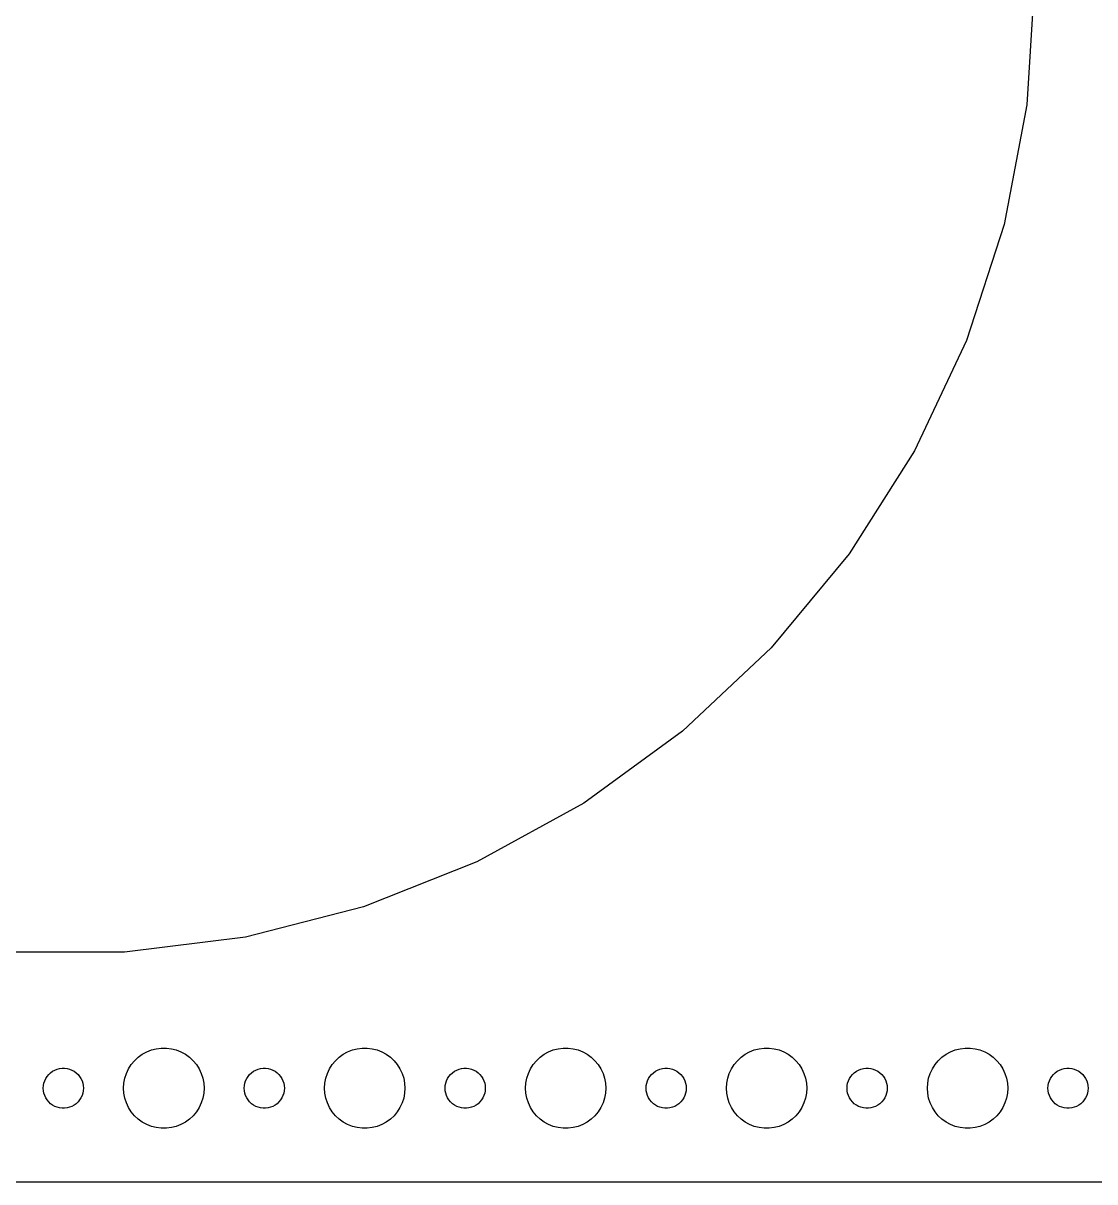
# Model space of a CAD drawing. Header units: metres. Extents: x -240 to 240, y -89 to 89.
# Drawn here: x -153 to -73, y -89.5 to -3 of the extents above; entities that cross this region are included whole.
import ezdxf

# ---------------------------------------------------------------- set-up
doc = ezdxf.new("R2010")
doc.units = ezdxf.units.M

msp = doc.modelspace()

# ---------------------------------------------------------------- linework, layer by layer
for p, q in [((-77.5, 0), (-78.0717, -9.08665)), ((-78.0717, -9.08665), (-79.7777, -18.03)), ((-79.7777, -18.03), (-82.5912, -26.689)), ((-82.5912, -26.689), (-86.4678, -34.9271)), ((-86.4678, -34.9271), (-91.3463, -42.6144)), ((-91.3463, -42.6144), (-97.1498, -49.6297)), ((-97.1498, -49.6297), (-103.787, -55.8622)), ((-103.787, -55.8622), (-111.153, -61.2138)), ((-111.153, -61.2138), (-119.131, -65.6)), ((-119.131, -65.6), (-127.596, -68.9516)), ((-127.596, -68.9516), (-136.415, -71.2158)), ((-136.415, -71.2158), (-145.448, -72.3569)), ((-145.448, -72.3569), (-154.552, -72.3569)), ((-143.427, -79.6468), (-143.062, -79.5531)), ((-143.062, -79.5531), (-142.688, -79.5059)), ((-142.688, -79.5059), (-142.312, -79.5059)), ((-142.312, -79.5059), (-141.938, -79.5531)), ((-141.938, -79.5531), (-141.573, -79.6468)), ((-128.427, -79.6468), (-128.062, -79.5531)), ((-128.062, -79.5531), (-127.688, -79.5059)), ((-127.688, -79.5059), (-127.312, -79.5059)), ((-127.312, -79.5059), (-126.938, -79.5531)), ((-126.938, -79.5531), (-126.573, -79.6468)), ((-113.427, -79.6468), (-113.062, -79.5531)), ((-113.062, -79.5531), (-112.688, -79.5059)), ((-112.688, -79.5059), (-112.312, -79.5059)), ((-112.312, -79.5059), (-111.938, -79.5531)), ((-111.938, -79.5531), (-111.573, -79.6468)), ((-98.427, -79.6468), (-98.0621, -79.5531)), ((-98.0621, -79.5531), (-97.6884, -79.5059)), ((-97.6884, -79.5059), (-97.3116, -79.5059)), ((-97.3116, -79.5059), (-96.9379, -79.5531)), ((-96.9379, -79.5531), (-96.573, -79.6468)), ((-83.427, -79.6468), (-83.0621, -79.5531)), ((-83.0621, -79.5531), (-82.6884, -79.5059)), ((-82.6884, -79.5059), (-82.3116, -79.5059)), ((-82.3116, -79.5059), (-81.9379, -79.5531)), ((-81.9379, -79.5531), (-81.573, -79.6468)), ((-144.687, -80.4464), (-144.412, -80.1885)), ((-144.412, -80.1885), (-144.107, -79.967)), ((-144.107, -79.967), (-143.777, -79.7855)), ((-143.777, -79.7855), (-143.427, -79.6468)), ((-141.573, -79.6468), (-141.223, -79.7855)), ((-141.223, -79.7855), (-140.893, -79.967)), ((-140.893, -79.967), (-140.588, -80.1885)), ((-140.588, -80.1885), (-140.313, -80.4464)), ((-129.687, -80.4464), (-129.412, -80.1885)), ((-129.412, -80.1885), (-129.107, -79.967)), ((-129.107, -79.967), (-128.777, -79.7855)), ((-128.777, -79.7855), (-128.427, -79.6468)), ((-126.573, -79.6468), (-126.223, -79.7855)), ((-126.223, -79.7855), (-125.893, -79.967)), ((-125.893, -79.967), (-125.588, -80.1885)), ((-125.588, -80.1885), (-125.313, -80.4464)), ((-114.687, -80.4464), (-114.412, -80.1885)), ((-114.412, -80.1885), (-114.107, -79.967)), ((-114.107, -79.967), (-113.777, -79.7855)), ((-113.777, -79.7855), (-113.427, -79.6468)), ((-111.573, -79.6468), (-111.223, -79.7855)), ((-111.223, -79.7855), (-110.893, -79.967)), ((-110.893, -79.967), (-110.588, -80.1885)), ((-110.588, -80.1885), (-110.313, -80.4464)), ((-99.6869, -80.4464), (-99.4123, -80.1885)), ((-99.4123, -80.1885), (-99.1075, -79.967)), ((-99.1075, -79.967), (-98.7773, -79.7855)), ((-98.7773, -79.7855), (-98.427, -79.6468)), ((-96.573, -79.6468), (-96.2227, -79.7855)), ((-96.2227, -79.7855), (-95.8925, -79.967)), ((-95.8925, -79.967), (-95.5877, -80.1885)), ((-95.5877, -80.1885), (-95.3131, -80.4464)), ((-84.6869, -80.4464), (-84.4123, -80.1885)), ((-84.4123, -80.1885), (-84.1075, -79.967)), ((-84.1075, -79.967), (-83.7773, -79.7855)), ((-83.7773, -79.7855), (-83.427, -79.6468)), ((-81.573, -79.6468), (-81.2227, -79.7855)), ((-81.2227, -79.7855), (-80.8925, -79.967)), ((-80.8925, -79.967), (-80.5877, -80.1885)), ((-80.5877, -80.1885), (-80.3131, -80.4464)), ((-150.956, -81.3442), (-150.804, -81.2335)), ((-150.804, -81.2335), (-150.639, -81.1428)), ((-150.639, -81.1428), (-150.464, -81.0734)), ((-150.464, -81.0734), (-150.281, -81.0266)), ((-150.281, -81.0266), (-150.094, -81.003)), ((-150.094, -81.003), (-149.906, -81.003)), ((-149.906, -81.003), (-149.719, -81.0266)), ((-149.719, -81.0266), (-149.536, -81.0734)), ((-149.536, -81.0734), (-149.361, -81.1428)), ((-149.361, -81.1428), (-149.196, -81.2335)), ((-149.196, -81.2335), (-149.044, -81.3442)), ((-145.289, -81.3956), (-145.129, -81.0547)), ((-145.129, -81.0547), (-144.927, -80.7366)), ((-144.927, -80.7366), (-144.687, -80.4464)), ((-140.313, -80.4464), (-140.073, -80.7366)), ((-140.073, -80.7366), (-139.871, -81.0547)), ((-139.871, -81.0547), (-139.711, -81.3956)), ((-135.956, -81.3442), (-135.804, -81.2335)), ((-135.804, -81.2335), (-135.639, -81.1428)), ((-135.639, -81.1428), (-135.464, -81.0734)), ((-135.464, -81.0734), (-135.281, -81.0266)), ((-135.281, -81.0266), (-135.094, -81.003)), ((-135.094, -81.003), (-134.906, -81.003)), ((-134.906, -81.003), (-134.719, -81.0266)), ((-134.719, -81.0266), (-134.536, -81.0734)), ((-134.536, -81.0734), (-134.361, -81.1428)), ((-134.361, -81.1428), (-134.196, -81.2335)), ((-134.196, -81.2335), (-134.044, -81.3442)), ((-130.289, -81.3956), (-130.129, -81.0547)), ((-130.129, -81.0547), (-129.927, -80.7366)), ((-129.927, -80.7366), (-129.687, -80.4464)), ((-125.313, -80.4464), (-125.073, -80.7366)), ((-125.073, -80.7366), (-124.871, -81.0547)), ((-124.871, -81.0547), (-124.711, -81.3956)), ((-120.956, -81.3442), (-120.804, -81.2335)), ((-120.804, -81.2335), (-120.639, -81.1428)), ((-120.639, -81.1428), (-120.464, -81.0734)), ((-120.464, -81.0734), (-120.281, -81.0266)), ((-120.281, -81.0266), (-120.094, -81.003)), ((-120.094, -81.003), (-119.906, -81.003)), ((-119.906, -81.003), (-119.719, -81.0266)), ((-119.719, -81.0266), (-119.536, -81.0734)), ((-119.536, -81.0734), (-119.361, -81.1428)), ((-119.361, -81.1428), (-119.196, -81.2335)), ((-119.196, -81.2335), (-119.044, -81.3442)), ((-115.289, -81.3956), (-115.129, -81.0547)), ((-115.129, -81.0547), (-114.927, -80.7366)), ((-114.927, -80.7366), (-114.687, -80.4464)), ((-110.313, -80.4464), (-110.073, -80.7366)), ((-110.073, -80.7366), (-109.871, -81.0547)), ((-109.871, -81.0547), (-109.711, -81.3956)), ((-105.956, -81.3442), (-105.804, -81.2335)), ((-105.804, -81.2335), (-105.639, -81.1428)), ((-105.639, -81.1428), (-105.464, -81.0734)), ((-105.464, -81.0734), (-105.281, -81.0266)), ((-105.281, -81.0266), (-105.094, -81.003)), ((-105.094, -81.003), (-104.906, -81.003)), ((-104.906, -81.003), (-104.719, -81.0266)), ((-104.719, -81.0266), (-104.536, -81.0734)), ((-104.536, -81.0734), (-104.361, -81.1428)), ((-104.361, -81.1428), (-104.196, -81.2335)), ((-104.196, -81.2335), (-104.044, -81.3442)), ((-100.289, -81.3956), (-100.129, -81.0547)), ((-100.129, -81.0547), (-99.927, -80.7366)), ((-99.927, -80.7366), (-99.6869, -80.4464)), ((-95.3131, -80.4464), (-95.073, -80.7366)), ((-95.073, -80.7366), (-94.8711, -81.0547)), ((-94.8711, -81.0547), (-94.7107, -81.3956)), ((-90.9561, -81.3442), (-90.8037, -81.2335)), ((-90.8037, -81.2335), (-90.6387, -81.1428)), ((-90.6387, -81.1428), (-90.4635, -81.0734)), ((-90.4635, -81.0734), (-90.2811, -81.0266)), ((-90.2811, -81.0266), (-90.0942, -81.003)), ((-90.0942, -81.003), (-89.9058, -81.003)), ((-89.9058, -81.003), (-89.7189, -81.0266)), ((-89.7189, -81.0266), (-89.5365, -81.0734)), ((-89.5365, -81.0734), (-89.3613, -81.1428)), ((-89.3613, -81.1428), (-89.1963, -81.2335)), ((-89.1963, -81.2335), (-89.0439, -81.3442)), ((-85.2893, -81.3956), (-85.1289, -81.0547)), ((-85.1289, -81.0547), (-84.927, -80.7366)), ((-84.927, -80.7366), (-84.6869, -80.4464)), ((-80.3131, -80.4464), (-80.073, -80.7366)), ((-80.073, -80.7366), (-79.8711, -81.0547)), ((-79.8711, -81.0547), (-79.7107, -81.3956)), ((-75.9561, -81.3442), (-75.8037, -81.2335)), ((-75.8037, -81.2335), (-75.6387, -81.1428)), ((-75.6387, -81.1428), (-75.4635, -81.0734)), ((-75.4635, -81.0734), (-75.2811, -81.0266)), ((-75.2811, -81.0266), (-75.0942, -81.003)), ((-75.0942, -81.003), (-74.9058, -81.003)), ((-74.9058, -81.003), (-74.7189, -81.0266)), ((-74.7189, -81.0266), (-74.5365, -81.0734)), ((-74.5365, -81.0734), (-74.3613, -81.1428)), ((-74.3613, -81.1428), (-74.1963, -81.2335)), ((-74.1963, -81.2335), (-74.0439, -81.3442)), ((-151.488, -82.312), (-151.453, -82.127)), ((-151.453, -82.127), (-151.395, -81.9478)), ((-151.395, -81.9478), (-151.314, -81.7774)), ((-151.314, -81.7774), (-151.214, -81.6183)), ((-151.214, -81.6183), (-151.093, -81.4732)), ((-151.093, -81.4732), (-150.956, -81.3442)), ((-149.044, -81.3442), (-148.907, -81.4732)), ((-148.907, -81.4732), (-148.786, -81.6183)), ((-148.786, -81.6183), (-148.686, -81.7774)), ((-148.686, -81.7774), (-148.605, -81.9478)), ((-148.605, -81.9478), (-148.547, -82.127)), ((-148.547, -82.127), (-148.512, -82.312)), ((-145.5, -82.5), (-145.476, -82.124)), ((-145.476, -82.124), (-145.406, -81.7539)), ((-145.406, -81.7539), (-145.289, -81.3956)), ((-139.711, -81.3956), (-139.594, -81.7539)), ((-139.594, -81.7539), (-139.524, -82.124)), ((-139.524, -82.124), (-139.5, -82.5)), ((-136.488, -82.312), (-136.453, -82.127)), ((-136.453, -82.127), (-136.395, -81.9478)), ((-136.395, -81.9478), (-136.314, -81.7774)), ((-136.314, -81.7774), (-136.214, -81.6183)), ((-136.214, -81.6183), (-136.093, -81.4732)), ((-136.093, -81.4732), (-135.956, -81.3442)), ((-134.044, -81.3442), (-133.907, -81.4732)), ((-133.907, -81.4732), (-133.786, -81.6183)), ((-133.786, -81.6183), (-133.686, -81.7774)), ((-133.686, -81.7774), (-133.605, -81.9478)), ((-133.605, -81.9478), (-133.547, -82.127)), ((-133.547, -82.127), (-133.512, -82.312)), ((-130.5, -82.5), (-130.476, -82.124)), ((-130.476, -82.124), (-130.406, -81.7539)), ((-130.406, -81.7539), (-130.289, -81.3956)), ((-124.711, -81.3956), (-124.594, -81.7539)), ((-124.594, -81.7539), (-124.524, -82.124)), ((-124.524, -82.124), (-124.5, -82.5)), ((-121.488, -82.312), (-121.453, -82.127)), ((-121.453, -82.127), (-121.395, -81.9478)), ((-121.395, -81.9478), (-121.314, -81.7774)), ((-121.314, -81.7774), (-121.214, -81.6183)), ((-121.214, -81.6183), (-121.093, -81.4732)), ((-121.093, -81.4732), (-120.956, -81.3442)), ((-119.044, -81.3442), (-118.907, -81.4732)), ((-118.907, -81.4732), (-118.786, -81.6183)), ((-118.786, -81.6183), (-118.686, -81.7774)), ((-118.686, -81.7774), (-118.605, -81.9478)), ((-118.605, -81.9478), (-118.547, -82.127)), ((-118.547, -82.127), (-118.512, -82.312)), ((-115.5, -82.5), (-115.476, -82.124)), ((-115.476, -82.124), (-115.406, -81.7539)), ((-115.406, -81.7539), (-115.289, -81.3956)), ((-109.711, -81.3956), (-109.594, -81.7539)), ((-109.594, -81.7539), (-109.524, -82.124)), ((-109.524, -82.124), (-109.5, -82.5)), ((-106.488, -82.312), (-106.453, -82.127)), ((-106.453, -82.127), (-106.395, -81.9478)), ((-106.395, -81.9478), (-106.314, -81.7774)), ((-106.314, -81.7774), (-106.214, -81.6183)), ((-106.214, -81.6183), (-106.093, -81.4732)), ((-106.093, -81.4732), (-105.956, -81.3442)), ((-104.044, -81.3442), (-103.907, -81.4732)), ((-103.907, -81.4732), (-103.786, -81.6183)), ((-103.786, -81.6183), (-103.686, -81.7774)), ((-103.686, -81.7774), (-103.605, -81.9478)), ((-103.605, -81.9478), (-103.547, -82.127)), ((-103.547, -82.127), (-103.512, -82.312)), ((-100.5, -82.5), (-100.476, -82.124)), ((-100.476, -82.124), (-100.406, -81.7539)), ((-100.406, -81.7539), (-100.289, -81.3956)), ((-94.7107, -81.3956), (-94.5943, -81.7539)), ((-94.5943, -81.7539), (-94.5237, -82.124)), ((-94.5237, -82.124), (-94.5, -82.5)), ((-91.4882, -82.312), (-91.4529, -82.127)), ((-91.4529, -82.127), (-91.3947, -81.9478)), ((-91.3947, -81.9478), (-91.3145, -81.7774)), ((-91.3145, -81.7774), (-91.2135, -81.6183)), ((-91.2135, -81.6183), (-91.0934, -81.4732)), ((-91.0934, -81.4732), (-90.9561, -81.3442)), ((-89.0439, -81.3442), (-88.9065, -81.4732)), ((-88.9065, -81.4732), (-88.7865, -81.6183)), ((-88.7865, -81.6183), (-88.6855, -81.7774)), ((-88.6855, -81.7774), (-88.6053, -81.9478)), ((-88.6053, -81.9478), (-88.5471, -82.127)), ((-88.5471, -82.127), (-88.5118, -82.312)), ((-85.5, -82.5), (-85.4763, -82.124)), ((-85.4763, -82.124), (-85.4057, -81.7539)), ((-85.4057, -81.7539), (-85.2893, -81.3956)), ((-79.7107, -81.3956), (-79.5943, -81.7539)), ((-79.5943, -81.7539), (-79.5237, -82.124)), ((-79.5237, -82.124), (-79.5, -82.5)), ((-76.4882, -82.312), (-76.4529, -82.127)), ((-76.4529, -82.127), (-76.3947, -81.9478)), ((-76.3947, -81.9478), (-76.3145, -81.7774)), ((-76.3145, -81.7774), (-76.2135, -81.6183)), ((-76.2135, -81.6183), (-76.0934, -81.4732)), ((-76.0934, -81.4732), (-75.9561, -81.3442)), ((-74.0439, -81.3442), (-73.9065, -81.4732)), ((-73.9065, -81.4732), (-73.7865, -81.6183)), ((-73.7865, -81.6183), (-73.6855, -81.7774)), ((-73.6855, -81.7774), (-73.6053, -81.9478)), ((-73.6053, -81.9478), (-73.5471, -82.127)), ((-73.5471, -82.127), (-73.5118, -82.312)), ((-151.5, -82.5), (-151.488, -82.312)), ((-151.488, -82.688), (-151.5, -82.5)), ((-151.453, -82.873), (-151.488, -82.688)), ((-151.395, -83.0522), (-151.453, -82.873)), ((-148.547, -82.873), (-148.605, -83.0522)), ((-148.512, -82.688), (-148.547, -82.873)), ((-148.512, -82.312), (-148.5, -82.5)), ((-148.5, -82.5), (-148.512, -82.688)), ((-145.476, -82.876), (-145.5, -82.5)), ((-145.406, -83.2461), (-145.476, -82.876)), ((-139.524, -82.876), (-139.594, -83.2461)), ((-139.5, -82.5), (-139.524, -82.876)), ((-136.5, -82.5), (-136.488, -82.312)), ((-136.488, -82.688), (-136.5, -82.5)), ((-136.453, -82.873), (-136.488, -82.688)), ((-136.395, -83.0522), (-136.453, -82.873)), ((-133.547, -82.873), (-133.605, -83.0522)), ((-133.512, -82.688), (-133.547, -82.873)), ((-133.512, -82.312), (-133.5, -82.5)), ((-133.5, -82.5), (-133.512, -82.688)), ((-130.476, -82.876), (-130.5, -82.5)), ((-130.406, -83.2461), (-130.476, -82.876)), ((-124.524, -82.876), (-124.594, -83.2461)), ((-124.5, -82.5), (-124.524, -82.876)), ((-121.5, -82.5), (-121.488, -82.312)), ((-121.488, -82.688), (-121.5, -82.5)), ((-121.453, -82.873), (-121.488, -82.688)), ((-121.395, -83.0522), (-121.453, -82.873)), ((-118.547, -82.873), (-118.605, -83.0522)), ((-118.512, -82.688), (-118.547, -82.873)), ((-118.512, -82.312), (-118.5, -82.5)), ((-118.5, -82.5), (-118.512, -82.688)), ((-115.476, -82.876), (-115.5, -82.5)), ((-115.406, -83.2461), (-115.476, -82.876)), ((-109.524, -82.876), (-109.594, -83.2461)), ((-109.5, -82.5), (-109.524, -82.876)), ((-106.5, -82.5), (-106.488, -82.312)), ((-106.488, -82.688), (-106.5, -82.5)), ((-106.453, -82.873), (-106.488, -82.688)), ((-106.395, -83.0522), (-106.453, -82.873)), ((-103.547, -82.873), (-103.605, -83.0522)), ((-103.512, -82.688), (-103.547, -82.873)), ((-103.512, -82.312), (-103.5, -82.5)), ((-103.5, -82.5), (-103.512, -82.688)), ((-100.476, -82.876), (-100.5, -82.5)), ((-100.406, -83.2461), (-100.476, -82.876)), ((-94.5237, -82.876), (-94.5943, -83.2461)), ((-94.5, -82.5), (-94.5237, -82.876)), ((-91.5, -82.5), (-91.4882, -82.312)), ((-91.4882, -82.688), (-91.5, -82.5)), ((-91.4529, -82.873), (-91.4882, -82.688)), ((-91.3947, -83.0522), (-91.4529, -82.873)), ((-88.5471, -82.873), (-88.6053, -83.0522)), ((-88.5118, -82.688), (-88.5471, -82.873)), ((-88.5118, -82.312), (-88.5, -82.5)), ((-88.5, -82.5), (-88.5118, -82.688)), ((-85.4763, -82.876), (-85.5, -82.5)), ((-85.4057, -83.2461), (-85.4763, -82.876)), ((-79.5237, -82.876), (-79.5943, -83.2461)), ((-79.5, -82.5), (-79.5237, -82.876)), ((-76.5, -82.5), (-76.4882, -82.312)), ((-76.4882, -82.688), (-76.5, -82.5)), ((-76.4529, -82.873), (-76.4882, -82.688)), ((-76.3947, -83.0522), (-76.4529, -82.873)), ((-73.5471, -82.873), (-73.6053, -83.0522)), ((-73.5118, -82.688), (-73.5471, -82.873)), ((-73.5118, -82.312), (-73.5, -82.5)), ((-73.5, -82.5), (-73.5118, -82.688)), ((-151.314, -83.2226), (-151.395, -83.0522)), ((-151.214, -83.3817), (-151.314, -83.2226)), ((-151.093, -83.5268), (-151.214, -83.3817)), ((-150.956, -83.6558), (-151.093, -83.5268)), ((-150.804, -83.7665), (-150.956, -83.6558)), ((-150.639, -83.8572), (-150.804, -83.7665)), ((-150.464, -83.9266), (-150.639, -83.8572)), ((-149.361, -83.8572), (-149.536, -83.9266)), ((-149.196, -83.7665), (-149.361, -83.8572)), ((-149.044, -83.6558), (-149.196, -83.7665)), ((-148.907, -83.5268), (-149.044, -83.6558)), ((-148.786, -83.3817), (-148.907, -83.5268)), ((-148.686, -83.2226), (-148.786, -83.3817)), ((-148.605, -83.0522), (-148.686, -83.2226)), ((-145.289, -83.6044), (-145.406, -83.2461)), ((-145.129, -83.9453), (-145.289, -83.6044)), ((-139.711, -83.6044), (-139.871, -83.9453)), ((-139.594, -83.2461), (-139.711, -83.6044)), ((-136.314, -83.2226), (-136.395, -83.0522)), ((-136.214, -83.3817), (-136.314, -83.2226)), ((-136.093, -83.5268), (-136.214, -83.3817)), ((-135.956, -83.6558), (-136.093, -83.5268)), ((-135.804, -83.7665), (-135.956, -83.6558)), ((-135.639, -83.8572), (-135.804, -83.7665)), ((-135.464, -83.9266), (-135.639, -83.8572)), ((-134.361, -83.8572), (-134.536, -83.9266)), ((-134.196, -83.7665), (-134.361, -83.8572)), ((-134.044, -83.6558), (-134.196, -83.7665)), ((-133.907, -83.5268), (-134.044, -83.6558)), ((-133.786, -83.3817), (-133.907, -83.5268)), ((-133.686, -83.2226), (-133.786, -83.3817)), ((-133.605, -83.0522), (-133.686, -83.2226)), ((-130.289, -83.6044), (-130.406, -83.2461)), ((-130.129, -83.9453), (-130.289, -83.6044)), ((-124.711, -83.6044), (-124.871, -83.9453)), ((-124.594, -83.2461), (-124.711, -83.6044)), ((-121.314, -83.2226), (-121.395, -83.0522)), ((-121.214, -83.3817), (-121.314, -83.2226)), ((-121.093, -83.5268), (-121.214, -83.3817)), ((-120.956, -83.6558), (-121.093, -83.5268)), ((-120.804, -83.7665), (-120.956, -83.6558)), ((-120.639, -83.8572), (-120.804, -83.7665)), ((-120.464, -83.9266), (-120.639, -83.8572)), ((-119.361, -83.8572), (-119.536, -83.9266)), ((-119.196, -83.7665), (-119.361, -83.8572)), ((-119.044, -83.6558), (-119.196, -83.7665)), ((-118.907, -83.5268), (-119.044, -83.6558)), ((-118.786, -83.3817), (-118.907, -83.5268)), ((-118.686, -83.2226), (-118.786, -83.3817)), ((-118.605, -83.0522), (-118.686, -83.2226)), ((-115.289, -83.6044), (-115.406, -83.2461)), ((-115.129, -83.9453), (-115.289, -83.6044)), ((-109.711, -83.6044), (-109.871, -83.9453)), ((-109.594, -83.2461), (-109.711, -83.6044)), ((-106.314, -83.2226), (-106.395, -83.0522)), ((-106.214, -83.3817), (-106.314, -83.2226)), ((-106.093, -83.5268), (-106.214, -83.3817)), ((-105.956, -83.6558), (-106.093, -83.5268)), ((-105.804, -83.7665), (-105.956, -83.6558)), ((-105.639, -83.8572), (-105.804, -83.7665)), ((-105.464, -83.9266), (-105.639, -83.8572)), ((-104.361, -83.8572), (-104.536, -83.9266)), ((-104.196, -83.7665), (-104.361, -83.8572)), ((-104.044, -83.6558), (-104.196, -83.7665)), ((-103.907, -83.5268), (-104.044, -83.6558)), ((-103.786, -83.3817), (-103.907, -83.5268)), ((-103.686, -83.2226), (-103.786, -83.3817)), ((-103.605, -83.0522), (-103.686, -83.2226)), ((-100.289, -83.6044), (-100.406, -83.2461)), ((-100.129, -83.9453), (-100.289, -83.6044)), ((-94.7107, -83.6044), (-94.8711, -83.9453)), ((-94.5943, -83.2461), (-94.7107, -83.6044)), ((-91.3145, -83.2226), (-91.3947, -83.0522)), ((-91.2135, -83.3817), (-91.3145, -83.2226)), ((-91.0934, -83.5268), (-91.2135, -83.3817)), ((-90.9561, -83.6558), (-91.0934, -83.5268)), ((-90.8037, -83.7665), (-90.9561, -83.6558)), ((-90.6387, -83.8572), (-90.8037, -83.7665)), ((-90.4635, -83.9266), (-90.6387, -83.8572)), ((-89.3613, -83.8572), (-89.5365, -83.9266)), ((-89.1963, -83.7665), (-89.3613, -83.8572)), ((-89.0439, -83.6558), (-89.1963, -83.7665)), ((-88.9065, -83.5268), (-89.0439, -83.6558)), ((-88.7865, -83.3817), (-88.9065, -83.5268)), ((-88.6855, -83.2226), (-88.7865, -83.3817)), ((-88.6053, -83.0522), (-88.6855, -83.2226)), ((-85.2893, -83.6044), (-85.4057, -83.2461)), ((-85.1289, -83.9453), (-85.2893, -83.6044)), ((-79.7107, -83.6044), (-79.8711, -83.9453)), ((-79.5943, -83.2461), (-79.7107, -83.6044)), ((-76.3145, -83.2226), (-76.3947, -83.0522)), ((-76.2135, -83.3817), (-76.3145, -83.2226)), ((-76.0934, -83.5268), (-76.2135, -83.3817)), ((-75.9561, -83.6558), (-76.0934, -83.5268)), ((-75.8037, -83.7665), (-75.9561, -83.6558)), ((-75.6387, -83.8572), (-75.8037, -83.7665)), ((-75.4635, -83.9266), (-75.6387, -83.8572)), ((-74.3613, -83.8572), (-74.5365, -83.9266)), ((-74.1963, -83.7665), (-74.3613, -83.8572)), ((-74.0439, -83.6558), (-74.1963, -83.7665)), ((-73.9065, -83.5268), (-74.0439, -83.6558)), ((-73.7865, -83.3817), (-73.9065, -83.5268)), ((-73.6855, -83.2226), (-73.7865, -83.3817)), ((-73.6053, -83.0522), (-73.6855, -83.2226)), ((-150.281, -83.9734), (-150.464, -83.9266)), ((-150.094, -83.997), (-150.281, -83.9734)), ((-149.906, -83.997), (-150.094, -83.997)), ((-149.719, -83.9734), (-149.906, -83.997)), ((-149.536, -83.9266), (-149.719, -83.9734)), ((-144.927, -84.2634), (-145.129, -83.9453)), ((-144.687, -84.5536), (-144.927, -84.2634)), ((-144.412, -84.8115), (-144.687, -84.5536)), ((-140.313, -84.5536), (-140.588, -84.8115)), ((-140.073, -84.2634), (-140.313, -84.5536)), ((-139.871, -83.9453), (-140.073, -84.2634)), ((-135.281, -83.9734), (-135.464, -83.9266)), ((-135.094, -83.997), (-135.281, -83.9734)), ((-134.906, -83.997), (-135.094, -83.997)), ((-134.719, -83.9734), (-134.906, -83.997)), ((-134.536, -83.9266), (-134.719, -83.9734)), ((-129.927, -84.2634), (-130.129, -83.9453)), ((-129.687, -84.5536), (-129.927, -84.2634)), ((-129.412, -84.8115), (-129.687, -84.5536)), ((-125.313, -84.5536), (-125.588, -84.8115)), ((-125.073, -84.2634), (-125.313, -84.5536)), ((-124.871, -83.9453), (-125.073, -84.2634)), ((-120.281, -83.9734), (-120.464, -83.9266)), ((-120.094, -83.997), (-120.281, -83.9734)), ((-119.906, -83.997), (-120.094, -83.997)), ((-119.719, -83.9734), (-119.906, -83.997)), ((-119.536, -83.9266), (-119.719, -83.9734)), ((-114.927, -84.2634), (-115.129, -83.9453)), ((-114.687, -84.5536), (-114.927, -84.2634)), ((-114.412, -84.8115), (-114.687, -84.5536)), ((-110.313, -84.5536), (-110.588, -84.8115)), ((-110.073, -84.2634), (-110.313, -84.5536)), ((-109.871, -83.9453), (-110.073, -84.2634)), ((-105.281, -83.9734), (-105.464, -83.9266)), ((-105.094, -83.997), (-105.281, -83.9734)), ((-104.906, -83.997), (-105.094, -83.997)), ((-104.719, -83.9734), (-104.906, -83.997)), ((-104.536, -83.9266), (-104.719, -83.9734)), ((-99.927, -84.2634), (-100.129, -83.9453)), ((-99.6869, -84.5536), (-99.927, -84.2634)), ((-99.4123, -84.8115), (-99.6869, -84.5536)), ((-95.3131, -84.5536), (-95.5877, -84.8115)), ((-95.073, -84.2634), (-95.3131, -84.5536)), ((-94.8711, -83.9453), (-95.073, -84.2634)), ((-90.2811, -83.9734), (-90.4635, -83.9266)), ((-90.0942, -83.997), (-90.2811, -83.9734)), ((-89.9058, -83.997), (-90.0942, -83.997)), ((-89.7189, -83.9734), (-89.9058, -83.997)), ((-89.5365, -83.9266), (-89.7189, -83.9734)), ((-84.927, -84.2634), (-85.1289, -83.9453)), ((-84.6869, -84.5536), (-84.927, -84.2634)), ((-84.4123, -84.8115), (-84.6869, -84.5536)), ((-80.3131, -84.5536), (-80.5877, -84.8115)), ((-80.073, -84.2634), (-80.3131, -84.5536)), ((-79.8711, -83.9453), (-80.073, -84.2634)), ((-75.2811, -83.9734), (-75.4635, -83.9266)), ((-75.0942, -83.997), (-75.2811, -83.9734)), ((-74.9058, -83.997), (-75.0942, -83.997)), ((-74.7189, -83.9734), (-74.9058, -83.997)), ((-74.5365, -83.9266), (-74.7189, -83.9734)), ((-144.107, -85.033), (-144.412, -84.8115)), ((-143.777, -85.2145), (-144.107, -85.033)), ((-143.427, -85.3532), (-143.777, -85.2145)), ((-143.062, -85.4469), (-143.427, -85.3532)), ((-142.688, -85.4941), (-143.062, -85.4469)), ((-142.312, -85.4941), (-142.688, -85.4941)), ((-141.938, -85.4469), (-142.312, -85.4941)), ((-141.573, -85.3532), (-141.938, -85.4469)), ((-141.223, -85.2145), (-141.573, -85.3532)), ((-140.893, -85.033), (-141.223, -85.2145)), ((-140.588, -84.8115), (-140.893, -85.033)), ((-129.107, -85.033), (-129.412, -84.8115)), ((-128.777, -85.2145), (-129.107, -85.033)), ((-128.427, -85.3532), (-128.777, -85.2145)), ((-128.062, -85.4469), (-128.427, -85.3532)), ((-127.688, -85.4941), (-128.062, -85.4469)), ((-127.312, -85.4941), (-127.688, -85.4941)), ((-126.938, -85.4469), (-127.312, -85.4941)), ((-126.573, -85.3532), (-126.938, -85.4469)), ((-126.223, -85.2145), (-126.573, -85.3532)), ((-125.893, -85.033), (-126.223, -85.2145)), ((-125.588, -84.8115), (-125.893, -85.033)), ((-114.107, -85.033), (-114.412, -84.8115)), ((-113.777, -85.2145), (-114.107, -85.033)), ((-113.427, -85.3532), (-113.777, -85.2145)), ((-113.062, -85.4469), (-113.427, -85.3532)), ((-112.688, -85.4941), (-113.062, -85.4469)), ((-112.312, -85.4941), (-112.688, -85.4941)), ((-111.938, -85.4469), (-112.312, -85.4941)), ((-111.573, -85.3532), (-111.938, -85.4469)), ((-111.223, -85.2145), (-111.573, -85.3532)), ((-110.893, -85.033), (-111.223, -85.2145)), ((-110.588, -84.8115), (-110.893, -85.033)), ((-99.1075, -85.033), (-99.4123, -84.8115)), ((-98.7773, -85.2145), (-99.1075, -85.033)), ((-98.427, -85.3532), (-98.7773, -85.2145)), ((-98.0621, -85.4469), (-98.427, -85.3532)), ((-97.6884, -85.4941), (-98.0621, -85.4469)), ((-97.3116, -85.4941), (-97.6884, -85.4941)), ((-96.9379, -85.4469), (-97.3116, -85.4941)), ((-96.573, -85.3532), (-96.9379, -85.4469)), ((-96.2227, -85.2145), (-96.573, -85.3532)), ((-95.8925, -85.033), (-96.2227, -85.2145)), ((-95.5877, -84.8115), (-95.8925, -85.033)), ((-84.1075, -85.033), (-84.4123, -84.8115)), ((-83.7773, -85.2145), (-84.1075, -85.033)), ((-83.427, -85.3532), (-83.7773, -85.2145)), ((-83.0621, -85.4469), (-83.427, -85.3532)), ((-82.6884, -85.4941), (-83.0621, -85.4469)), ((-82.3116, -85.4941), (-82.6884, -85.4941)), ((-81.9379, -85.4469), (-82.3116, -85.4941)), ((-81.573, -85.3532), (-81.9379, -85.4469)), ((-81.2227, -85.2145), (-81.573, -85.3532)), ((-80.8925, -85.033), (-81.2227, -85.2145)), ((-80.5877, -84.8115), (-80.8925, -85.033)), ((-234.814, -89.4901), (234.814, -89.4901))]:
    msp.add_line(p, q)

doc.saveas('drawing.dxf')
